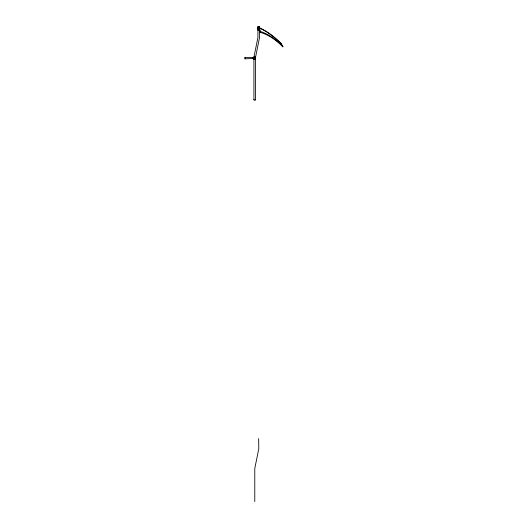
<?xml version="1.0" encoding="UTF-8"?>
<svg xmlns="http://www.w3.org/2000/svg" width="528" height="528" viewBox="0 0 528 528"><rect width="100%" height="100%" fill="white"/><g stroke="black" fill="none" stroke-linecap="round" stroke-linejoin="round"><path stroke-width="0.79" d="M252.523 58.509L245.071 58.826L245.071 57.341L252.523 57.651M254.503 58.799C255.519 58.073 254.423 59.578 254.661 57.763M245.071 58.813L245.071 58.153M245.071 57.347L245.071 58.014M252.523 58.39L252.523 58.687M252.523 57.4L252.523 57.823M253.922 57.202L257.928 37.382L257.928 29.654M255.545 57.268L259.545 37.442L259.545 29.601A0.812 0.469 0 0 1 258.43 30.037A0.812 0.469 0 0 1 258.166 29.271M257.928 27.192L258.225 27.786L259.505 27.674M257.941 29.245L258.72 29.779L259.532 29.311M259.037 26.994L259.367 28.024M260.278 32.38L259.4 27.786A59.941 32.373 56.6 0 1 281.153 43.501L282.935 46.84A48.84 26.374 56.6 0 0 260.284 32.393L259.69 29.324A0.957 0.521 -2.8 0 1 258.476 29.845A0.957 0.521 -2.8 0 1 257.895 29.106M259.202 27.925A59.935 32.373 56.6 0 1 280.955 43.633L281.153 43.507M259.961 31.337L261.644 31.865A49.342 26.644 56.6 0 1 280.823 44.444L282.929 46.834M280.955 43.633L282.553 46.167M259.36 28.235L259.426 29.535M259.202 27.68L259.294 29.627M259.03 27.753L259.129 29.707M258.839 27.806L258.931 29.753M258.628 27.832L258.72 29.779M258.416 27.819L258.515 29.766M258.225 27.786L258.317 29.733M258.053 27.72L258.146 29.667M257.928 27.634L258.02 29.581M257.842 27.298L257.941 29.476M258.674 438.596L258.786 448.675L254.78 468.501L254.78 501.6M254.503 57.743L254.503 58.535M252.536 57.572L252.542 58.153M252.523 57.955L252.542 58.535M255.545 58.898L255.545 99.772M253.922 58.898L253.922 99.772M258.878 26.875A0.957 0.521 -2.8 0 1 259.492 27.575A0.957 0.521 -2.8 0 1 258.08 27.832A0.957 0.521 -2.8 0 1 257.954 27.047M258.166 29.957A0.812 0.442 -2.8 0 1 258.166 29.337M254.159 56.958A0.812 0.469 0 0 0 254.159 57.618A0.812 0.469 0 0 0 255.308 57.618A0.812 0.469 0 0 0 255.308 56.958A0.878 0.508 0 0 1 255.295 57.664A0.878 0.508 0 0 1 254.014 57.572A0.878 0.508 0 0 1 254.298 56.839M255.308 99.436A0.812 0.469 0 0 1 255.308 100.102A0.812 0.469 0 0 1 254.159 100.102A0.812 0.469 0 0 1 254.159 99.436M254.159 58.568A0.812 0.469 0 0 0 254.159 59.228A0.812 0.469 0 0 0 255.308 59.228A0.812 0.469 0 0 0 255.308 58.568A0.878 0.508 0 0 1 255.295 59.294A0.878 0.508 0 0 1 254.014 59.195A0.878 0.508 0 0 1 254.298 58.469M259.552 29.614A0.812 0.442 -2.8 0 1 259.439 29.839L259.142 30.01A0.812 0.442 -2.8 0 1 258.034 29.885A0.812 0.442 -2.8 0 1 258.331 29.271M280.87 43.56L281.193 43.415L280.87 43.56M252.965 57.374L253.321 57.4L252.985 57.347M252.965 58.733L253.321 58.76L252.985 58.707M258.166 27.304A0.878 0.475 -2.8 0 0 259.479 26.849A0.878 0.475 -2.8 0 0 258.166 26.479A0.878 0.475 -2.8 0 0 258.166 27.304"/></g></svg>
